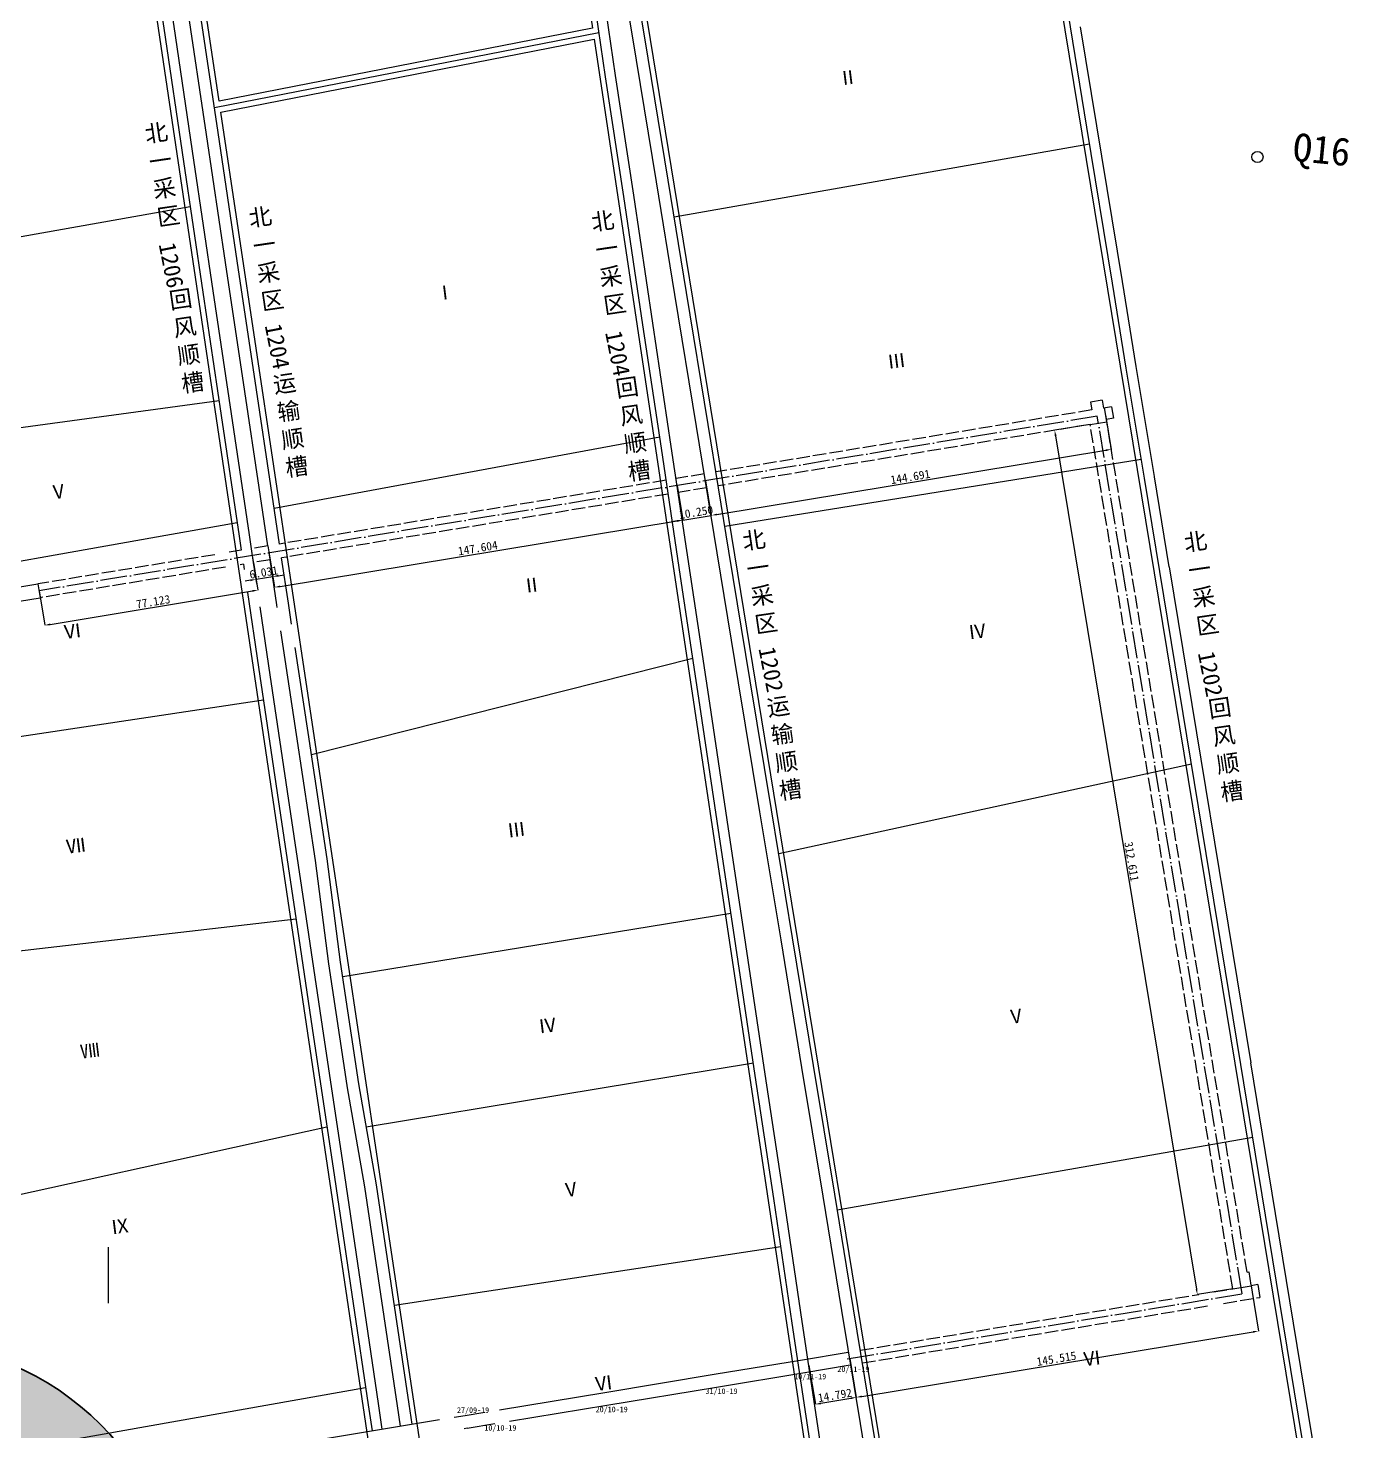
# Model space of a CAD drawing. Header units: millimetres. Extents: x 41513366 to 41522434, y 4590966 to 4600634.
# Drawn here: x 41519971 to 41520444, y 4597344 to 4597845 of the extents above; entities that cross this region are included whole.
import ezdxf

# ---------------------------------------------------------------- set-up
doc = ezdxf.new("R2010")
doc.units = ezdxf.units.MM
doc.header["$PDMODE"] = 35
doc.header["$PDSIZE"] = -5
doc.linetypes.add('ACAD_ISO02W100', pattern=[15, 12, -3])
doc.linetypes.add('ACAD_ISO04W100', pattern=[30, 24, -3, 0, -3])
doc.layers.get('0').update_dxf_attribs({"lineweight": 18})
doc.layers.get('Defpoints').update_dxf_attribs({"lineweight": 18})
for name, color, linetype, lineweight in [('12煤巷道', 7, 'Continuous', 18), ('12煤巷道名称', 7, 'Continuous', 18), ('2016年12煤进尺', 7, 'Continuous', 18), ('28.2607矿界拐点', 7, 'Continuous', 18), ('图纸改动标记', 2, 'Continuous', 18), ('工作面月末位置', 7, 'Continuous', 18), ('设计', 4, 'Continuous', 18), ('采空区工作面颜色', 6, 'Continuous', 18)]:
    doc.layers.add(name, color=color, linetype=linetype, lineweight=lineweight)
doc.styles.add('仿宋_GB2312', font='')
doc.styles.add('图签仿宋', font='')
doc.styles.add('正体', font='')
doc.styles.get('仿宋_GB2312').set_extended_font_data('宋体')
doc.styles.get('图签仿宋').set_extended_font_data('宋体')
doc.styles.get('正体').set_extended_font_data('宋体')
doc.dimstyles.new('测量用', dxfattribs={"dimtxt": 3, "dimasz": 2, "dimexe": 0, "dimexo": 0, "dimgap": 0.5, "dimtad": 1, "dimdec": 3, "dimzin": 0, "dimdsep": 46, "dimtxsty": '图签仿宋', "dimcen": 0.09, "dimdle": 4, "dimaunit": 1, "dimadec": 3, "dimazin": 2, "dimtfac": 1, "dimtdec": 3, "dimtix": 1, "dimtmove": 0, "dimatfit": 3, "dimfxl": 1, "dimtolj": 1, "dimarcsym": 1})

# ---------------------------------------------------------------- blocks, each defined once
blk = doc.blocks.new('*D94')
at = {"layer": '2016年12煤进尺', "color": 0, "linetype": 'Continuous', "lineweight": -2, "ltscale": 2}
for p, q in [((41520249.93, 4597367.76), (41520252.25, 4597353.89)), ((41520264.51, 4597370.21), (41520266.84, 4597356.34)), ((41520254.23, 4597354.23), (41520264.87, 4597356.01))]:
    blk.add_line(p, q, dxfattribs=at)
at = {"layer": '2016年12煤进尺', "color": 0, "ltscale": 2}
for points in [[(41520254.17, 4597354.55), (41520254.28, 4597353.9), (41520252.25, 4597353.89)], [(41520264.81, 4597356.34), (41520264.92, 4597355.68), (41520266.84, 4597356.34)]]:
    blk.add_solid(points, dxfattribs=at)
at = {"layer": 'Defpoints', "color": 0, "ltscale": 2}
for p in [(41520249.93, 4597367.76), (41520264.51, 4597370.21), (41520266.84, 4597356.34)]:
    blk.add_point(p, dxfattribs=at)
at = {"layer": '2016年12煤进尺', "color": 0, "lineweight": -3, "ltscale": 2, "insert": (41520259.22, 4597357.09), "char_height": 3, "attachment_point": 5, "rotation": 9.5238, "style": '图签仿宋'}
blk.add_mtext('\\A1;14.792', dxfattribs=at)
blk = doc.blocks.new('*D95')
at = {"layer": '2016年12煤进尺', "color": 0, "linetype": 'Continuous', "lineweight": -2, "ltscale": 2}
for p, q in [((41520051.35, 4597656.75), (41520053.38, 4597644.45)), ((41519975.26, 4597644.18), (41519977.29, 4597631.88)), ((41519979.26, 4597632.21), (41520051.41, 4597644.12))]:
    blk.add_line(p, q, dxfattribs=at)
at = {"layer": '2016年12煤进尺', "color": 0, "ltscale": 2}
for points in [[(41520051.35, 4597644.45), (41520051.46, 4597643.79), (41520053.38, 4597644.45)], [(41519979.21, 4597632.54), (41519979.32, 4597631.88), (41519977.29, 4597631.88)]]:
    blk.add_solid(points, dxfattribs=at)
at = {"layer": 'Defpoints', "color": 0, "ltscale": 2}
for p in [(41520051.35, 4597656.75), (41519975.26, 4597644.18), (41520053.38, 4597644.45)]:
    blk.add_point(p, dxfattribs=at)
at = {"layer": '2016年12煤进尺', "color": 0, "lineweight": -3, "ltscale": 2, "insert": (41520015.99, 4597640.3), "char_height": 3, "attachment_point": 5, "rotation": 9.3755, "style": '图签仿宋'}
blk.add_mtext('\\A1;77.123', dxfattribs=at)
blk = doc.blocks.new('*D96')
at = {"layer": '2016年12煤进尺', "color": 0, "linetype": 'Continuous', "lineweight": -2, "ltscale": 2}
for p, q in [((41520202.93, 4597681.76), (41520204.96, 4597669.46)), ((41520061.3, 4597645.75), (41520202.99, 4597669.13)), ((41520057.3, 4597657.73), (41520059.33, 4597645.43))]:
    blk.add_line(p, q, dxfattribs=at)
at = {"layer": '2016年12煤进尺', "color": 0, "ltscale": 2}
for points in [[(41520202.94, 4597669.46), (41520203.04, 4597668.8), (41520204.96, 4597669.46)], [(41520061.25, 4597646.08), (41520061.36, 4597645.42), (41520059.33, 4597645.43)]]:
    blk.add_solid(points, dxfattribs=at)
at = {"layer": 'Defpoints', "color": 0, "ltscale": 2}
for p in [(41520202.93, 4597681.76), (41520204.96, 4597669.46), (41520057.3, 4597657.73)]:
    blk.add_point(p, dxfattribs=at)
at = {"layer": '2016年12煤进尺', "color": 0, "lineweight": -3, "ltscale": 2, "insert": (41520131.82, 4597659.42), "char_height": 3, "attachment_point": 5, "rotation": 9.3701, "style": '图签仿宋'}
blk.add_mtext('\\A1;147.604', dxfattribs=at)
blk = doc.blocks.new('*D97')
at = {"layer": '2016年12煤进尺', "color": 0, "linetype": 'Continuous', "lineweight": -2, "ltscale": 2}
for p, q in [((41520213.05, 4597683.42), (41520215.07, 4597671.08)), ((41520202.93, 4597681.76), (41520204.95, 4597669.42)), ((41520202.98, 4597669.1), (41520201, 4597668.78)), ((41520204.95, 4597669.42), (41520215.07, 4597671.08)), ((41520217.04, 4597671.4), (41520219.02, 4597671.73))]:
    blk.add_line(p, q, dxfattribs=at)
at = {"layer": '2016年12煤进尺', "color": 0, "ltscale": 2}
for points in [[(41520202.92, 4597669.43), (41520203.03, 4597668.77), (41520204.95, 4597669.42)], [(41520216.99, 4597671.73), (41520217.1, 4597671.07), (41520215.07, 4597671.08)]]:
    blk.add_solid(points, dxfattribs=at)
at = {"layer": 'Defpoints', "color": 0, "ltscale": 2}
for p in [(41520213.05, 4597683.42), (41520202.93, 4597681.76), (41520215.07, 4597671.08)]:
    blk.add_point(p, dxfattribs=at)
at = {"layer": '2016年12煤进尺', "color": 0, "lineweight": -3, "ltscale": 2, "insert": (41520209.69, 4597672.23), "char_height": 3, "attachment_point": 5, "rotation": 9.296, "style": '图签仿宋'}
blk.add_mtext('\\A1;10.250', dxfattribs=at)
blk = doc.blocks.new('*D109')
at = {"layer": '2016年12煤进尺', "color": 0, "linetype": 'Continuous', "lineweight": -2, "ltscale": 2}
for p, q in [((41520408.09, 4597393.9), (41520410.38, 4597380.03)), ((41520268.78, 4597356.66), (41520408.4, 4597379.71)), ((41520264.51, 4597370.21), (41520266.8, 4597356.34))]:
    blk.add_line(p, q, dxfattribs=at)
at = {"layer": '2016年12煤进尺', "color": 0, "ltscale": 2}
for points in [[(41520408.35, 4597380.04), (41520408.46, 4597379.38), (41520410.38, 4597380.03)], [(41520268.72, 4597356.99), (41520268.83, 4597356.33), (41520266.8, 4597356.34)]]:
    blk.add_solid(points, dxfattribs=at)
at = {"layer": 'Defpoints', "color": 0, "ltscale": 2}
for p in [(41520408.09, 4597393.9), (41520410.38, 4597380.03), (41520264.51, 4597370.21)]:
    blk.add_point(p, dxfattribs=at)
at = {"layer": '2016年12煤进尺', "color": 0, "lineweight": -3, "ltscale": 2, "insert": (41520338.26, 4597370.16), "char_height": 3, "attachment_point": 5, "rotation": 9.372, "style": '图签仿宋'}
blk.add_mtext('\\A1;145.515', dxfattribs=at)
blk = doc.blocks.new('*D110')
at = {"layer": '2016年12煤进尺', "color": 0, "linetype": 'Continuous', "lineweight": -2, "ltscale": 2}
for p, q in [((41520355.81, 4597706.98), (41520357.84, 4597694.64)), ((41520217.06, 4597671.41), (41520355.87, 4597694.32)), ((41520213.05, 4597683.42), (41520215.08, 4597671.08))]:
    blk.add_line(p, q, dxfattribs=at)
at = {"layer": '2016年12煤进尺', "color": 0, "ltscale": 2}
for points in [[(41520355.82, 4597694.65), (41520355.92, 4597693.99), (41520357.84, 4597694.64)], [(41520217, 4597671.74), (41520217.11, 4597671.08), (41520215.08, 4597671.08)]]:
    blk.add_solid(points, dxfattribs=at)
at = {"layer": 'Defpoints', "color": 0, "ltscale": 2}
for p in [(41520355.81, 4597706.98), (41520357.84, 4597694.64), (41520213.05, 4597683.42)]:
    blk.add_point(p, dxfattribs=at)
at = {"layer": '2016年12煤进尺', "color": 0, "lineweight": -3, "ltscale": 2, "insert": (41520286.14, 4597684.84), "char_height": 3, "attachment_point": 5, "rotation": 9.372, "style": '图签仿宋'}
blk.add_mtext('\\A1;144.691', dxfattribs=at)
blk = doc.blocks.new('*D111')
at = {"layer": '2016年12煤进尺', "color": 0, "linetype": 'Continuous', "lineweight": -2, "ltscale": 2}
for p, q in [((41520350.29, 4597703.55), (41520337.66, 4597701.47)), ((41520337.99, 4597699.49), (41520388.24, 4597395)), ((41520401.2, 4597395.11), (41520388.57, 4597393.03))]:
    blk.add_line(p, q, dxfattribs=at)
at = {"layer": '2016年12煤进尺', "color": 0, "ltscale": 2}
for points in [[(41520338.31, 4597699.55), (41520337.66, 4597699.44), (41520337.66, 4597701.47)], [(41520388.57, 4597395.06), (41520387.91, 4597394.95), (41520388.57, 4597393.03)]]:
    blk.add_solid(points, dxfattribs=at)
at = {"layer": 'Defpoints', "color": 0, "ltscale": 2}
for p in [(41520350.29, 4597703.55), (41520388.57, 4597393.03), (41520401.2, 4597395.11)]:
    blk.add_point(p, dxfattribs=at)
at = {"layer": '2016年12煤进尺', "color": 0, "lineweight": -3, "ltscale": 2, "insert": (41520365.09, 4597547.57), "char_height": 3, "attachment_point": 5, "rotation": 279.372, "style": '图签仿宋'}
blk.add_mtext('\\A1;312.611', dxfattribs=at)
blk = doc.blocks.new('*D119')
at = {"layer": '2016年12煤进尺', "color": 0, "linetype": 'Continuous', "lineweight": -2, "ltscale": 2}
for p, q in [((41520051.76, 4597654.28), (41520052.75, 4597648.28)), ((41520057.71, 4597655.26), (41520058.7, 4597649.26)), ((41520050.77, 4597647.95), (41520048.8, 4597647.62)), ((41520052.75, 4597648.28), (41520058.7, 4597649.26)), ((41520060.67, 4597649.58), (41520062.64, 4597649.91))]:
    blk.add_line(p, q, dxfattribs=at)
at = {"layer": '2016年12煤进尺', "color": 0, "ltscale": 2}
for points in [[(41520050.72, 4597648.28), (41520050.83, 4597647.62), (41520052.75, 4597648.28)], [(41520060.62, 4597649.91), (41520060.72, 4597649.25), (41520058.7, 4597649.26)]]:
    blk.add_solid(points, dxfattribs=at)
at = {"layer": 'Defpoints', "color": 0, "ltscale": 2}
for p in [(41520051.76, 4597654.28), (41520057.71, 4597655.26), (41520058.7, 4597649.26)]:
    blk.add_point(p, dxfattribs=at)
at = {"layer": '2016年12煤进尺', "color": 0, "lineweight": -3, "ltscale": 2, "insert": (41520055.4, 4597650.74), "char_height": 3, "attachment_point": 5, "rotation": 9.3701, "style": '图签仿宋'}
blk.add_mtext('\\A1;6.031', dxfattribs=at)

msp = doc.modelspace()

# ---------------------------------------------------------------- hatches: boundary and pattern name
at = {"layer": '2016年12煤进尺', "lineweight": -3, "ltscale": 2}
h = msp.add_hatch(color=256, dxfattribs=at)
h.set_gradient(color1=(255, 255, 0), color2=(0, 255, 0), tint=1)
edge = h.paths.add_edge_path()
edge.add_arc((41519926.476, 4597275.978), 100, 0, 360)

# ---------------------------------------------------------------- linework, layer by layer
at = {"color": 7, "lineweight": -3}
for p, q in [((41520000, 4597400.0002), (41520000, 4597410.0002)), ((41520000, 4597390.0002), (41520000, 4597400.0002))]:
    msp.add_line(p, q, dxfattribs=at)
at = {"layer": '12煤巷道', "color": 7, "lineweight": -3}
for p, q in [((41520366.7421, 4597724.246), (41520366.742, 4597724.2464)), ((41520404.0374, 4597475.1886), (41520369.6806, 4597684.334)), ((41520378.4693, 4597652.7218), (41520407.5903, 4597475.7691)), ((41519959.93, 4597644.1924), (41519974.8489, 4597646.6523)), ((41519960.7444, 4597639.2584), (41519975.6628, 4597641.7206)), ((41520092.7002, 4597353.6371), (41520094.0762, 4597344.4241)), ((41520096.2612, 4597354.1659), (41520097.6286, 4597345.0105))]:
    msp.add_line(p, q, dxfattribs=at)
at = {"layer": '12煤巷道', "lineweight": -3}
for p, q in [((41520247.7196, 4597369.7825), (41520263.2653, 4597372.3483)), ((41520216.1948, 4597364.5794), (41520247.7196, 4597369.7825)), ((41520248.4687, 4597365.2439), (41520264.0144, 4597367.8097)), ((41520177.1135, 4597358.1292), (41520216.1947, 4597364.5795)), ((41520216.9439, 4597360.0409), (41520248.4687, 4597365.2439)), ((41520139.5631, 4597351.9316), (41520177.1135, 4597358.1292)), ((41520177.8624, 4597353.5917), (41520216.9439, 4597360.0409)), ((41520143.1009, 4597347.8533), (41520177.8626, 4597353.5906)), ((41520096.7014, 4597344.8574), (41520118.1597, 4597348.3991)), ((41520123.3645, 4597349.2587), (41520127.2874, 4597349.9066)), ((41520127.2876, 4597349.9056), (41520134.3521, 4597351.0716)), ((41520057.3257, 4597338.3586), (41520096.7014, 4597344.8574)), ((41520128.0367, 4597345.367), (41520126.8912, 4597345.1781)), ((41520128.0367, 4597345.367), (41520137.8898, 4597346.9932))]:
    msp.add_line(p, q, dxfattribs=at)
at = {"layer": '12煤巷道', "color": 7, "lineweight": -3}
for points in [[(41520056.9276, 4597660.2007), (41520053.8023, 4597680.9961), (41520048.6851, 4597715.2877, -0.00003377), (41520048.685, 4597715.2881), (41520041.819, 4597761.341), (41520034.996, 4597807.0738, -0.00021818), (41520034.9956, 4597807.0766), (41520028.27, 4597852.4281), (41520021.1434, 4597899.9646, -0.00012734), (41520021.1431, 4597899.9662), (41520014.6634, 4597943.3383), (41520007.8333, 4597988.6869), (41520001.835, 4598028.9373, -0.00005124), (41520001.8349, 4598028.938), (41519995.9429, 4598068.5301)], [(41519992.3606, 4598054.0728), (41519998.4954, 4598012.9886), (41520003.3013, 4597979.8371), (41520010.194, 4597933.9978), (41520016.7472, 4597889.8709, -0.00004823), (41520016.7472, 4597889.8707), (41520023.3222, 4597845.5378), (41520030.3982, 4597797.8839, -0.00005861), (41520030.3982, 4597797.8836), (41520037.3132, 4597751.2388), (41520043.8481, 4597707.279, -0.00005532), (41520043.8482, 4597707.2788), (41520050.2462, 4597664.1748), (41520050.9818, 4597659.2194)], [(41519989.0659, 4598051.7609), (41519994.9337, 4598012.4645), (41519999.7399, 4597979.3112), (41520006.6336, 4597933.4657), (41520013.1862, 4597889.3423), (41520019.7611, 4597845.0096, 0.00004345), (41520019.7612, 4597845.0091), (41520026.8372, 4597797.3554), (41520033.7521, 4597750.7107, 0.0001004), (41520033.7523, 4597750.7097), (41520040.2872, 4597706.75), (41520046.6852, 4597663.6463), (41520047.4293, 4597658.633)], [(41520061.0719, 4597660.8847), (41520057.956, 4597681.6181), (41520052.8391, 4597715.9075), (41520045.9731, 4597761.9605, 0.00002518), (41520045.9731, 4597761.9606), (41520039.1501, 4597807.6931), (41520032.4241, 4597853.0475), (41520025.297, 4597900.587), (41520018.8169, 4597943.9614), (41520011.987, 4597989.3092), (41520010.399, 4597999.9645)], [(41520263.0044, 4597255.8636), (41520257.7965, 4597290.7921), (41520250.6606, 4597338.5334), (41520244.0236, 4597382.8852, -0.0000324), (41520244.0236, 4597382.8855), (41520237.3856, 4597427.2833), (41520230.8167, 4597471.165), (41520223.8867, 4597517.4309, -0.00003122), (41520223.8866, 4597517.4312), (41520217.2286, 4597561.9192, -0.00005692), (41520217.2286, 4597561.9198), (41520211.0117, 4597603.5249), (41520204.1348, 4597649.3461, -0.00017464), (41520204.1345, 4597649.3479), (41520197.2965, 4597695.1279, -0.00000486), (41520197.2965, 4597695.128), (41520190.7245, 4597739.1328), (41520183.8872, 4597784.8865), (41520177.3656, 4597827.5585), (41520170.6629, 4597873.3934)], [(41520266.5651, 4597256.3945), (41520261.3571, 4597291.3235, 0.0000899), (41520261.357, 4597291.3238), (41520254.221, 4597339.0658, 0.00004247), (41520254.221, 4597339.066), (41520247.584, 4597383.4179), (41520240.946, 4597427.8159, 0.0000454), (41520240.946, 4597427.8161), (41520234.377, 4597471.6981, 0.00002179), (41520234.377, 4597471.6981), (41520227.447, 4597517.9641), (41520220.789, 4597562.4519), (41520214.572, 4597604.0578, 0.0001602), (41520214.5719, 4597604.0584), (41520207.695, 4597649.8801), (41520200.857, 4597695.6597), (41520194.285, 4597739.6647, 0.00002242), (41520194.285, 4597739.6648), (41520187.4468, 4597785.4244), (41520180.926, 4597828.0909), (41520174.2243, 4597873.919)], [(41520049.6726, 4597643.5211), (41520053.6212, 4597616.9202, 0.00001289), (41520053.6212, 4597616.9201), (41520060.2802, 4597572.0762), (41520066.5552, 4597529.8072, 0.00003157), (41520066.5552, 4597529.8069), (41520073.2242, 4597484.9232), (41520080.1591, 4597438.1816), (41520087.3191, 4597389.8738, 0.00006925), (41520087.3192, 4597389.8731), (41520092.7002, 4597353.6371)], [(41520054.0656, 4597638.4443), (41520057.1822, 4597617.4489), (41520063.8412, 4597572.6049, -0.00000944), (41520063.8412, 4597572.6048), (41520070.1162, 4597530.3359), (41520076.7851, 4597485.452, -0.00005268), (41520076.7852, 4597485.4518), (41520083.7202, 4597438.7098, -0.00003719), (41520083.7202, 4597438.7096), (41520090.8802, 4597390.4018), (41520096.2612, 4597354.1659)], [(41520085.1924, 4597467.5885), (41520078.6713, 4597511.0764), (41520073.9547, 4597547.906), (41520067.1014, 4597592.9476, -0.00010447), (41520067.1012, 4597592.949), (41520061.5023, 4597629.8503)], [(41520108.3595, 4597346.7816), (41520107.2921, 4597353.9424, 0.00001637), (41520107.2921, 4597353.9425), (41520101.3481, 4597393.7995, 0.00001968), (41520101.3481, 4597393.7996), (41520095.6253, 4597432.1526), (41520089.3422, 4597468.2346)]]:
    msp.add_lwpolyline(points, format="xyb", dxfattribs=at)
for points in [[(41520369.6806, 4597684.334), (41520363.1898, 4597723.6617), (41520358.2265, 4597753.9722), (41520349.1215, 4597809.5842), (41520343.247, 4597845.4486), (41520336.2269, 4597889.1297), (41520328.3785, 4597934.1905), (41520321.6884, 4597977.6497), (41520309.9558, 4598052.5286)], [(41520239.9917, 4597519.6475), (41520232.452, 4597565.3335), (41520224.8758, 4597611.387), (41520217.2667, 4597657.7006), (41520209.8686, 4597702.8004), (41520202.1287, 4597749.9308), (41520195.5416, 4597790.0763), (41520188.4056, 4597833.5673), (41520180.3916, 4597882.3982), (41520173.8126, 4597922.4872), (41520166.2413, 4597968.7899), (41520155.4766, 4598034.3409)], [(41520272.5101, 4597347.4375), (41520265.8491, 4597388.0005), (41520259.1411, 4597428.8206), (41520251.5991, 4597474.7246), (41520244.1363, 4597520.3278), (41520236.596, 4597566.0174), (41520229.0201, 4597612.0688), (41520221.4111, 4597658.3816), (41520214.0132, 4597703.4803), (41520206.2731, 4597750.6115), (41520199.6862, 4597790.7563), (41520192.5502, 4597834.2473), (41520184.5362, 4597883.0783), (41520177.9572, 4597923.1673), (41520170.3863, 4597969.4677), (41520161.1306, 4598025.8298)], [(41520373.233, 4597684.9174), (41520366.742, 4597724.2464), (41520361.7792, 4597754.5539), (41520352.6742, 4597810.1659), (41520346.8914, 4597845.4702)], [(41520378.4693, 4597652.7218), (41520373.2348, 4597684.9064)], [(41520048.1636, 4597653.6866), (41520048.4404, 4597651.8221)], [(41520051.716, 4597654.2729), (41520052.8334, 4597646.7453)], [(41520060.237, 4597638.1895), (41520060.0879, 4597639.1722), (41520057.6707, 4597655.2557)], [(41520065.3883, 4597632.2365), (41520064.2408, 4597639.7993), (41520061.8151, 4597655.9397)], [(41520089.3459, 4597468.2113), (41520082.8315, 4597511.6547), (41520078.1144, 4597548.4887), (41520071.2537, 4597593.5792), (41520066.6536, 4597623.8973)], [(41520268.3158, 4597347.0603), (41520261.7047, 4597387.3199), (41520254.9967, 4597428.1395), (41520247.4547, 4597474.0436), (41520239.9914, 4597519.6495)], [(41520440.1166, 4597255.5383), (41520435.8258, 4597281.6569), (41520428.556, 4597325.7032), (41520419.2618, 4597382.2729), (41520410.3477, 4597436.5682), (41520404.0374, 4597475.1886)], [(41520443.6993, 4597255.9374), (41520439.3781, 4597282.2405), (41520432.108, 4597326.2894), (41520422.8141, 4597382.8566), (41520413.9002, 4597437.1514), (41520407.5903, 4597475.7691)], [(41520104.2151, 4597346.0975), (41520103.138, 4597353.3231), (41520097.194, 4597393.1799), (41520091.4788, 4597431.4823), (41520085.2044, 4597467.514)], [(41520285.7912, 4597238.3458), (41520280.6945, 4597269.3552), (41520274.3574, 4597310.2853), (41520268.3158, 4597347.0603)], [(41520289.971, 4597238.8115), (41520284.842, 4597270.0171), (41520278.505, 4597310.9471), (41520272.5101, 4597347.4375)]]:
    msp.add_lwpolyline(points, dxfattribs=at)
at = {"layer": '2016年12煤进尺', "color": 0, "lineweight": -3, "ltscale": 2}
for p, q in [((41520356.0818, 4597705.3182), (41520355.3978, 4597709.4622)), ((41520350.2922, 4597703.5518), (41520356.2121, 4597704.5289)), ((41520050.9818, 4597659.2194), (41520051.716, 4597654.2729)), ((41519974.8487, 4597646.6537), (41519975.6628, 4597641.7206)), ((41520401.1985, 4597395.1138), (41520407.7104, 4597396.1885)), ((41520407.7104, 4597396.1885), (41520408.4595, 4597391.6499))]:
    msp.add_line(p, q, dxfattribs=at)
at = {"layer": '2016年12煤进尺', "color": 2, "lineweight": -3, "ltscale": 2}
msp.add_line((41520056.9276, 4597660.2007), (41520057.6707, 4597655.2557), dxfattribs=at)
at = {"layer": '2016年12煤进尺', "lineweight": 30, "ltscale": 2}
msp.add_circle((41519926.476, 4597275.978), 100, dxfattribs=at)
at = {"layer": '28.2607矿界拐点', "lineweight": -3}
msp.add_circle((41520410, 4597799), 2, dxfattribs=at)
msp.add_circle((41520410, 4597799), 2, dxfattribs=at)
at = {"layer": '图纸改动标记', "color": 3, "linetype": 'ACAD_ISO02W100', "lineweight": -3, "ltscale": 0.4}
for p, q in [((41520350.8593, 4597708.7131), (41520216.7847, 4597686.5846)), ((41520354.5472, 4597712.1597), (41520350.4033, 4597711.4757)), ((41520350.4033, 4597711.4757), (41520350.8593, 4597708.7131)), ((41520354.5472, 4597712.1597), (41520355.0032, 4597709.397)), ((41520357.9632, 4597709.8856), (41520355.0032, 4597709.397)), ((41520357.9632, 4597709.8856), (41520358.6471, 4597705.7416)), ((41520350.2922, 4597703.5518), (41520217.5941, 4597681.6505)), ((41520401.1985, 4597395.1138), (41520350.2922, 4597703.5518)), ((41520358.6471, 4597705.7416), (41520356.0818, 4597705.3182)), ((41520406.3042, 4597401.0241), (41520356.0818, 4597705.3182)), ((41520199.0108, 4597683.651), (41520061.0719, 4597660.8847)), ((41520212.6408, 4597685.9006), (41520202.5632, 4597684.2373)), ((41520199.7495, 4597678.7053), (41520061.8151, 4597655.9397)), ((41520213.4502, 4597680.9666), (41520203.3019, 4597679.2916)), ((41520047.4293, 4597658.633), (41520043.1568, 4597657.9279)), ((41520056.9276, 4597660.2007), (41520050.9818, 4597659.2194)), ((41520037.9497, 4597657.0685), (41519974.8487, 4597646.6537)), ((41520041.7868, 4597652.6341), (41519975.6628, 4597641.7206)), ((41520048.1636, 4597653.6866), (41520046.994, 4597653.4935)), ((41520057.6707, 4597655.2557), (41520051.716, 4597654.2729)), ((41520406.3042, 4597401.0241), (41520406.8962, 4597401.1218)), ((41520406.8962, 4597401.1218), (41520407.7104, 4597396.1885)), ((41520268.2834, 4597373.1765), (41520389.1154, 4597393.1195)), ((41520394.322, 4597393.9788), (41520401.1985, 4597395.1138)), ((41520410.0784, 4597396.5794), (41520407.7104, 4597396.1885)), ((41520410.0784, 4597396.5794), (41520410.8274, 4597392.0408)), ((41520269.0288, 4597368.6373), (41520392.6444, 4597389.0397)), ((41520397.851, 4597389.899), (41520410.8274, 4597392.0408)), ((41520263.2653, 4597372.3483), (41520264.1395, 4597372.4926)), ((41520264.0144, 4597367.8097), (41520264.8849, 4597367.9534))]:
    msp.add_line(p, q, dxfattribs=at)
at = {"layer": '工作面月末位置', "color": 20, "lineweight": -3}
for points in [[(41520201.8396, 4597777.6318), (41520350.091, 4597803.6631)], [(41520219.9469, 4597667.3079), (41520368.5527, 4597691.1679)], [(41520239.1769, 4597550.3786), (41520386.4212, 4597582.4262)], [(41520260.0589, 4597423.236), (41520408.2822, 4597449.2097)]]:
    msp.add_lwpolyline(points, dxfattribs=at)
at = {"layer": '工作面月末位置', "color": 205, "lineweight": -3}
for points in [[(41519882.9675, 4597755.3431), (41520029.2157, 4597781.3112)], [(41519892.4813, 4597692.0663), (41520039.4948, 4597712.0802)], [(41519899.8887, 4597642.6063), (41520045.9581, 4597668.5446)], [(41519908.7785, 4597583.2765), (41520055.3546, 4597605.247)], [(41519919.7362, 4597510.1031), (41520066.9547, 4597527.1185)], [(41519933.0721, 4597421.0629), (41520077.9779, 4597452.8831)], [(41519946.0564, 4597334.038), (41520091.7675, 4597359.9182)]]:
    msp.add_lwpolyline(points, dxfattribs=at)
at = {"layer": '工作面月末位置', "color": 150, "lineweight": -3}
for points in [[(41520059.1448, 4597673.7075), (41520196.7057, 4597699.084)], [(41520072.4501, 4597585.7157), (41520208.5144, 4597620.1647)], [(41520083.6066, 4597506.4859), (41520222.1289, 4597529.1762)], [(41520092.0056, 4597452.9395), (41520230.1266, 4597475.7721)], [(41520102.0307, 4597389.222), (41520239.9395, 4597410.2015)]]:
    msp.add_lwpolyline(points, dxfattribs=at)
at = {"layer": '设计', "color": 1, "linetype": 'ACAD_ISO04W100', "lineweight": -3, "ltscale": 0.4}
for p, q in [((41520352.845, 4597706.507), (41519975.2557, 4597644.1872)), ((41520404.533, 4597393.333), (41520352.845, 4597706.507)), ((41520263.6398, 4597370.079), (41520404.533, 4597393.333))]:
    msp.add_line(p, q, dxfattribs=at)
at = {"layer": '采空区工作面颜色', "color": 205, "lineweight": -3}
msp.add_lwpolyline([(41519846.6937, 4598012.7356), (41519990.5229, 4598028.3911), (41520094.3037, 4597329.3728), (41519952.2066, 4597306.4122)], close=True, dxfattribs=at)
at = {"layer": '采空区工作面颜色', "color": 20, "lineweight": -3}
for points in [[(41520012.6731, 4597998.2813), (41520147.0833, 4598018.312), (41520172.7924, 4597844.9823), (41520039.5076, 4597818.8986)], [(41520180.5744, 4597919.5638), (41520324.61, 4597945.6634), (41520432.2193, 4597291.2341), (41520286.8224, 4597270.3082)]]:
    msp.add_lwpolyline(points, close=True, dxfattribs=at)
at = {"layer": '采空区工作面颜色', "color": 7, "lineweight": -3}
msp.add_lwpolyline([(41520037.8297, 4597816.5965), (41520175.051, 4597843.3863)], dxfattribs=at)
at = {"layer": '采空区工作面颜色', "color": 150, "lineweight": -3}
msp.add_lwpolyline([(41520040.0912, 4597815.0003), (41520173.3826, 4597841.0229), (41520255.5363, 4597292.3805), (41520122.1147, 4597267.5079)], close=True, dxfattribs=at)

# ---------------------------------------------------------------- texts
at = {"layer": '12煤巷道', "color": 0, "lineweight": -3, "char_height": 2, "width": 73.044444, "attachment_point": 1, "style": '正体'}
for s, insert in [('20/11-19', (41520260.1059, 4597367.4158)), ('10/11-19', (41520244.7072, 4597364.7901)), ('31/10-19', (41520213.0704, 4597359.5649)), ('27/09-19', (41520124.4075, 4597352.8065)), ('20/10-19', (41520173.8669, 4597353.0666)), ('10/10-19', (41520134.1538, 4597346.477))]:
    msp.add_mtext(s, dxfattribs=dict(at, insert=insert))
at = {"layer": '12煤巷道名称', "color": 7, "lineweight": -3, "char_height": 6, "width": 215.295238, "attachment_point": 1, "style": '仿宋_GB2312'}
for s, insert, rotation in [('\\pxt174;北\\P\\pt174;一\\P\\pt174;采\\P\\pt174;区\u3000\u3000\\P\\pt174;\u3000\u3000\u3000\u3000\\P\\pt174;\u3000\u3000\u3000\u3000\u3000\\P\\pt174;回\\P\\pt174;风\\P\\pt174;顺\\P\\pt174;槽', (41520012.59, 4597809.9964), 8.328995), ('\\pxt174;北\\P\\pt174;一\\P\\pt174;采\\P\\pt174;区\\P\\pt174;\u3000\u3000\u3000\u3000\u3000\\P\\pt174;\u3000\u3000\\P\\pt174;运\\P\\pt174;输\\P\\pt174;顺\\P\\pt174;槽', (41520049.6849, 4597779.95), 8.328995), ('\\pxt174;北\\P\\pt174;一\\P\\pt174;采\\P\\pt174;区\u3000\u3000\\P\\pt174;\u3000\u3000\u3000\u3000\\P\\pt174;\u3000\u3000\u3000\u3000\u3000\\P\\pt174;回\\P\\pt174;风\\P\\pt174;顺\\P\\pt174;槽', (41520171.8857, 4597778.5345), 8.328995), ('\\pxt174;\\P\\pt174;1206', (41520033.6367, 4597770.9148), 281.194315), ('\\pxt174;\\P\\pt174;1204', (41520071.4783, 4597741.9378), 281.194315), ('\\pxt174;\\P\\pt174;1204', (41520192.9325, 4597739.453), 281.194315), ('\\pxt174;北\\P\\pt174;一\\P\\pt174;采\\P\\pt174;区\\P\\pt174;\u3000\u3000\u3000\u3000\u3000\\P\\pt174;\u3000\u3000\\P\\pt174;运\\P\\pt174;输\\P\\pt174;顺\\P\\pt174;槽', (41520225.8337, 4597664.6882), 8.328995), ('\\pxt174;北\\P\\pt174;一\\P\\pt174;采\\P\\pt174;区\u3000\u3000\\P\\pt174;\u3000\u3000\u3000\u3000\\P\\pt174;\u3000\u3000\u3000\u3000\u3000\\P\\pt174;回\\P\\pt174;风\\P\\pt174;顺\\P\\pt174;槽', (41520383.3648, 4597664.1359), 8.328995), ('\\pxt174;\\P\\pt174;1202', (41520247.6271, 4597626.676), 281.194315), ('\\pxt174;\\P\\pt174;1202', (41520404.4116, 4597625.0543), 281.194315)]:
    msp.add_mtext(s, dxfattribs=dict(at, insert=insert, rotation=rotation))
at = {"layer": '28.2607矿界拐点', "lineweight": -3, "insert": (41520422.0346, 4597795.1514), "char_height": 10, "width": 31.754039, "attachment_point": 7, "rotation": 354.477085, "style": '正体'}
msp.add_mtext('Q16', dxfattribs=at)
msp.add_mtext('Q16', dxfattribs=at)
at = {"layer": '工作面月末位置', "color": 20, "lineweight": -3, "char_height": 5, "attachment_point": 1, "rotation": 7.117915, "style": '正体'}
for s, insert, width in [('Ⅱ', (41520260.1684, 4597829.4189), 85.198286), ('Ⅲ', (41520277.5198, 4597728.304), 85.198286), ('Ⅳ', (41520306.3407, 4597631.7695), 110.146532), ('Ⅴ', (41520320.1956, 4597494.4499), 85.198286), ('Ⅵ', (41520347.2764, 4597372.3855), 83.296637)]:
    msp.add_mtext(s, dxfattribs=dict(at, insert=insert, width=width))
at = {"layer": '工作面月末位置', "color": 150, "lineweight": -3, "char_height": 5, "attachment_point": 1, "rotation": 7.117915, "style": '正体'}
for s, insert, width in [('Ⅰ', (41520116.3597, 4597752.6886), 85.198286), ('Ⅱ', (41520147.3451, 4597648.2875), 85.198286), ('Ⅲ', (41520141.9045, 4597561.0281), 85.110137), ('Ⅳ', (41520152.9864, 4597491.1259), 85.198286), ('Ⅴ', (41520161.3619, 4597432.6314), 85.198286), ('Ⅵ', (41520173.0413, 4597363.5218), 85.198286)]:
    msp.add_mtext(s, dxfattribs=dict(at, insert=insert, width=width))
at = {"layer": '工作面月末位置', "color": 205, "lineweight": -3, "char_height": 5, "width": 85.198286, "attachment_point": 1, "rotation": 7.117915, "style": '正体'}
for s, insert in [('Ⅴ', (41519978.5388, 4597681.656)), ('Ⅵ', (41519983.5235, 4597631.8603)), ('Ⅶ', (41519984.7052, 4597555.3065)), ('Ⅷ', (41519989.8221, 4597482.1731)), ('Ⅸ', (41520000.436, 4597419.4565))]:
    msp.add_mtext(s, dxfattribs=dict(at, insert=insert))

# ---------------------------------------------------------------- dimensions: what is measured, and where the dimension line sits
at = {"layer": '2016年12煤进尺', "color": 2, "lineweight": -3, "ltscale": 2}
for base, p1, p2, angle, picture, middle in [((41520357.8434, 4597694.6446), (41520213.0477, 4597683.4202), (41520355.8072, 4597706.9821), 9.371977, '*D110', (41520286.138, 4597684.837)), ((41520204.9631, 4597669.4589), (41520057.2992, 4597657.7282), (41520202.9333, 4597681.7598), 9.370125, '*D96', (41520131.8204, 4597659.4164)), ((41520410.377, 4597380.0322), (41520264.5146, 4597370.2083), (41520408.0874, 4597393.9045), 9.372008, '*D109', (41520338.2649, 4597370.1574))]:
    dim = msp.add_linear_dim(base=base, p1=p1, p2=p2, angle=angle, dimstyle='测量用', override={"dimsah": 1, "dimtzin": 0}, dxfattribs=at)
    dim.commit()
    dim.dimension.update_dxf_attribs({"geometry": picture, "text_midpoint": middle})
for base, p1, p2, angle, picture, middle in [((41520388.5662, 4597393.0288), (41520350.2922, 4597703.5518), (41520401.1989, 4597395.1138), 279.372008, '*D111', (41520363.1128, 4597547.2478)), ((41520053.3798, 4597644.4457), (41519975.2565, 4597644.1825), (41520051.3489, 4597656.7461), 9.375522, '*D95', (41520016.3208, 4597638.3268))]:
    dim = msp.add_linear_dim(base=base, p1=p1, p2=p2, angle=angle, dimstyle='测量用', override={"dimsah": 1, "dimtzin": 0}, dxfattribs=at)
    dim.commit()
    dim.dimension.update_dxf_attribs({"geometry": picture, "text_midpoint": middle, "dimtype": 160})
at = {"layer": '2016年12煤进尺', "color": 1, "lineweight": -3, "ltscale": 2}
for base, p1, p2, angle, picture, middle in [((41520215.0676, 4597671.08), (41520202.9325, 4597681.7645), (41520213.0477, 4597683.4202), 9.296042, '*D97', (41520209.6869, 4597672.2259)), ((41520058.697, 4597649.2574), (41520051.756, 4597654.2795), (41520057.7062, 4597655.2614), 9.370125, '*D119', (41520055.3962, 4597650.7397)), ((41520266.84094, 4597356.34211), (41520249.92698, 4597367.7609), (41520264.51462, 4597370.20826), 9.523804, '*D94', (41520259.2162, 4597357.09087))]:
    dim = msp.add_linear_dim(base=base, p1=p1, p2=p2, angle=angle, dimstyle='测量用', override={"dimsah": 1, "dimtzin": 0}, dxfattribs=at)
    dim.commit()
    dim.dimension.update_dxf_attribs({"geometry": picture, "text_midpoint": middle})

doc.saveas('drawing.dxf')
